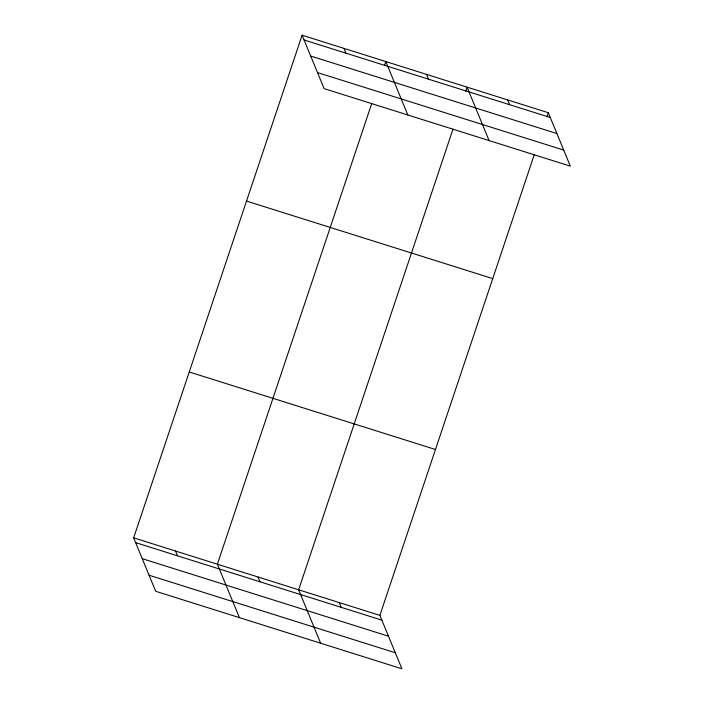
<?xml version="1.0" encoding="UTF-8"?>
<svg xmlns="http://www.w3.org/2000/svg" width="704" height="704" viewBox="0 0 704 704"><rect width="100%" height="100%" fill="white"/><g stroke="black" fill="none" stroke-linecap="round" stroke-linejoin="round"><path stroke-width="1.06" d="M534.248 154.704L379.887 615.375L401.905 668.8L155.69 591.281L133.663 537.847L302.095 35.2L548.31 112.719L570.337 166.153L324.113 88.625L302.095 35.2M371.738 103.541L217.378 564.212L239.404 617.637M384.437 65.657L385.81 61.556L407.827 114.99M452.998 129.122L298.628 589.794L320.654 643.218M465.687 91.238L467.06 87.138L489.086 140.571M546.938 116.82L548.31 112.719M304.066 39.978L550.282 117.506M310.684 56.038L556.899 133.558M317.495 72.574L563.719 150.093M246.514 201.071L492.73 278.599M189.244 371.976L435.468 449.495M133.663 537.847L379.887 615.375M135.634 542.634L381.858 620.154M142.252 558.686L388.476 636.205M149.072 575.23L395.287 652.749M507.69 99.933L509.661 104.711M426.439 74.351L428.41 79.13M343.948 48.382L345.919 53.161M339.258 602.58L341.229 607.358M258.007 576.998L259.978 581.777M175.525 551.03L177.496 555.808"/></g></svg>
